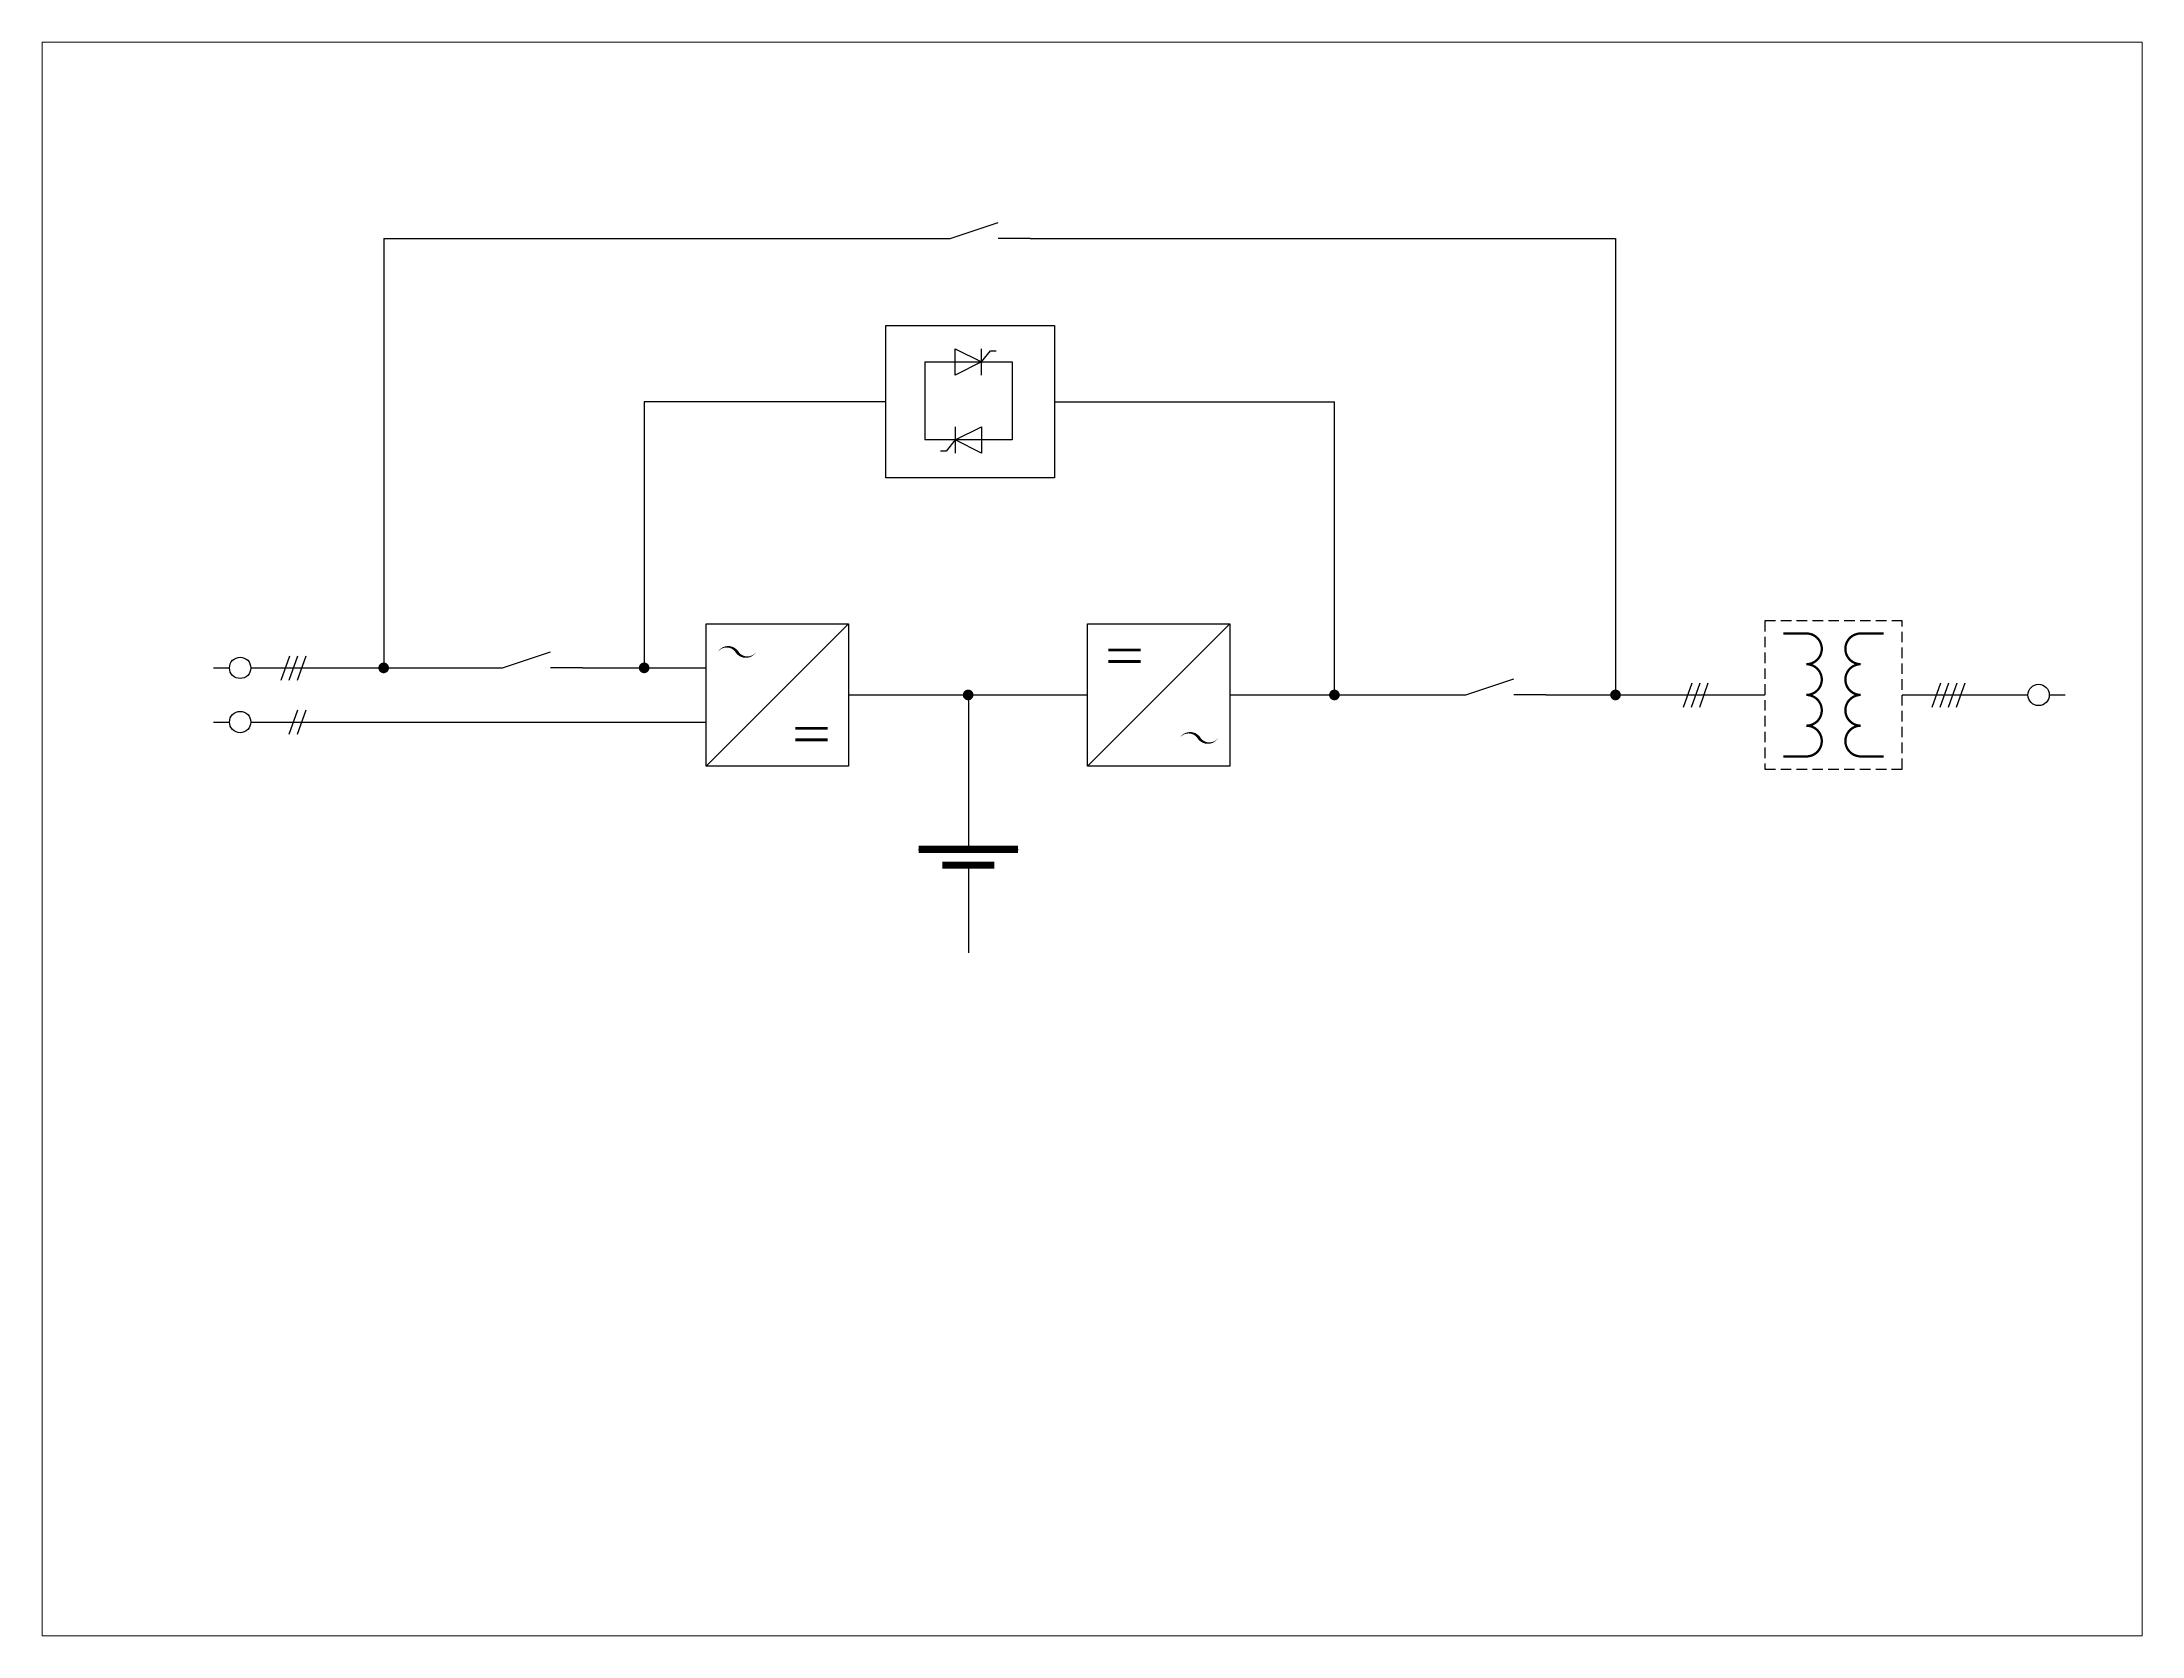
# Paper-space layout 'Layout1' of a CAD drawing. Header units: millimetres. Extents: x 26 to 231, y 20 to 176.
# The model-space entities are those that its viewports show. They can reach past a viewport. Long polylines and large blocks are cut down to what shows.
import ezdxf
from ezdxf.enums import TextEntityAlignment as Align

# ---------------------------------------------------------------- set-up
doc = ezdxf.new("R2010")
doc.units = ezdxf.units.MM
doc.linetypes.add('DASHED', pattern=[0.75, 0.5, -0.25])
for name, color, linetype in [('CABLE1IN', 6, 'Continuous'), ('CABLE2OUT', 6, 'Continuous'), ('COUNTER', 7, 'Continuous'), ('LOCATION', 7, 'Continuous'), ('PCABF', 5, 'Continuous'), ('RECORD', 7, 'Continuous'), ('SNA', 7, 'Continuous'), ('SPOTS', 3, 'Continuous'), ('TPOL', 1, 'Continuous'), ('XR_FUNCTION', 7, 'Continuous'), ('ZONE', 4, 'Continuous')]:
    doc.layers.add(name, color=color, linetype=linetype)
doc.styles.add('CABLES', font='ISOCP.shx', dxfattribs={"height": 2.5})
doc.styles.add('FUNCTION', font='ISO8', dxfattribs={"height": 2.5})
doc.styles.add('LOCATION', font='ISO8', dxfattribs={"height": 2.5})
doc.styles.add('PINS', font='ISO8', dxfattribs={"height": 2.5})
doc.styles.add('REFERENC', font='ISO8', dxfattribs={"height": 2.5})
doc.styles.add('SYMBOL', font='ISO8', dxfattribs={"height": 2.5})
doc.styles.add('TIMES', font='TIMESBD.TTF', dxfattribs={"height": 2})
doc.styles.add('ZONE', font='ISO8', dxfattribs={"height": 2.5})

# ---------------------------------------------------------------- blocks, each defined once
blk = doc.blocks.new('CONVERTIDOR AC-CC')
blk.add_line((20, 10), (0, -10))
blk.add_lwpolyline([(0, 10), (20, 10), (20, -10), (0, -10)], close=True)
for points in [[(1.65, 6.04, 0, 0.4, -0.53652), (4.35, 6.04, 0.32, 0.32, -1)], [(7.04, 6.04, 0, 0.4, -0.53652), (4.35, 6.04, 0.32, 0.32, -1)]]:
    blk.add_lwpolyline(points, format="xyseb")
at = {"const_width": 0.4}
for points in [[(12.53, -4.69), (17.09, -4.69)], [(12.53, -6.31), (17.09, -6.31)]]:
    blk.add_lwpolyline(points, dxfattribs=at)
at = {"style": 'TIMES'}
blk.add_attdef('TIPO', text='', height=2, dxfattribs=at).set_placement((15, -13), align=Align.MIDDLE_LEFT)
blk = doc.blocks.new('BORNAH')
for p, q in [((0, 0), (1.5, 0)), ((3.5, 0), (5, 0))]:
    blk.add_line(p, q)
blk.add_circle((2.5, 0), 1)
at = {"layer": 'CABLE1IN', "style": 'CABLES'}
blk.add_attdef('CABLE2IN', text='', height=1.5, dxfattribs=at).set_placement((-6.78, -1.87), align=Align.TOP_LEFT)
blk.add_attdef('CABLE1IN', text='', height=1.5, dxfattribs=at).set_placement((1.1, -1.87), align=Align.RIGHT)
at = {"layer": 'CABLE2OUT', "style": 'CABLES'}
blk.add_attdef('CABLE2OUT', (3.52, -1.83), '', height=1.5, dxfattribs=at)
blk.add_attdef('CABLE1OUT', text='', height=1.5, dxfattribs=at).set_placement((3.52, -2.53), align=Align.TOP_LEFT)
at = {"layer": 'COUNTER', "style": 'SYMBOL'}
blk.add_attdef('COUNTER', text='', height=1.5, dxfattribs=at).set_placement((0.75, 1), align=Align.RIGHT)
at = {"layer": 'LOCATION', "style": 'LOCATION', "flags": 1}
blk.add_attdef('LOCATION', (4.73, -6), '', height=1.5, dxfattribs=at)
at = {"layer": 'RECORD', "style": 'REFERENC', "flags": 1}
blk.add_attdef('RECORD', (-1.1, 6.32), '', height=1.75, dxfattribs=at)
at = {"layer": 'SNA', "style": 'SYMBOL', "flags": 1}
blk.add_attdef('SNA', text='', height=1.5, dxfattribs=at).set_placement((2.5, 2), align=Align.MIDDLE_CENTER)
at = {"layer": 'TPOL', "style": 'PINS'}
for tag, p in [('CN1', (0, 0)), ('CN2', (5, 0))]:
    blk.add_attdef(tag, p, '', height=0.01, rotation=90, dxfattribs=at)
at = {"layer": 'XR_FUNCTION', "style": 'FUNCTION', "flags": 1}
blk.add_attdef('XR_FUNCTION', (-1.03, -7.68), '', height=1.5, dxfattribs=at)
at = {"layer": 'ZONE', "style": 'ZONE', "flags": 1}
blk.add_attdef('ZONE', (-1.01, -6.04), '', height=1.5, dxfattribs=at)

msp = doc.modelspace()

# ---------------------------------------------------------------- linework, layer by layer
for p, q in [((181.3, 270.02), (191.02, 273.26)), ((175.9, 270.02), (181.3, 270.02)), ((197.5, 270.02), (191.02, 270.02)), ((182.33, 247.67), (187.64, 245.02)), ((182.33, 242.36), (182.33, 247.67)), ((187.64, 242.36), (187.64, 247.67)), ((187.64, 245.02), (189.48, 247.3)), ((189.48, 247.3), (190.62, 247.3)), ((176.14, 245.02), (193.83, 245.02)), ((176.14, 245.02), (176.14, 229.25)), ((187.64, 245.02), (182.33, 242.36)), ((193.83, 245.02), (193.83, 229.25)), ((182.33, 229.25), (187.64, 231.9)), ((182.33, 231.9), (182.33, 226.59)), ((187.64, 231.9), (187.64, 226.59)), ((193.83, 229.25), (176.14, 229.25)), ((180.48, 226.97), (179.35, 226.97)), ((182.33, 229.25), (180.48, 226.97)), ((187.64, 226.59), (182.33, 229.25)), ((45.88, 180.67), (47.63, 185.59)), ((47.48, 180.67), (49.23, 185.59)), ((49.15, 180.67), (50.9, 185.59)), ((85.3, 183.13), (90.7, 183.13)), ((90.7, 183.13), (100.42, 186.37)), ((106.9, 183.13), (100.42, 183.13)), ((285.64, 177.65), (295.36, 180.89)), ((329.73, 175.19), (331.48, 180.1)), ((331.34, 175.19), (333.09, 180.1)), ((333.01, 175.19), (334.75, 180.1)), ((380.07, 175.19), (381.82, 180.1)), ((381.68, 175.19), (383.43, 180.1)), ((383.35, 175.19), (385.1, 180.1)), ((385.02, 175.19), (386.76, 180.1)), ((47.48, 169.71), (49.23, 174.62)), ((49.15, 169.71), (50.9, 174.62)), ((280.24, 177.65), (285.64, 177.65)), ((301.84, 177.65), (295.36, 177.65)), ((184.97, 150.72), (184.97, 146.4)), ((184.97, 150.72), (184.97, 146.4)), ((174.89, 146.4), (195.05, 146.4)), ((179.73, 143.2), (190.22, 143.2)), ((184.97, 143.2), (184.97, 138.88))]:
    msp.add_line(p, q)
at = {"linetype": 'Continuous'}
msp.add_lwpolyline([(168.26, 252.4), (202.4, 252.4), (202.4, 221.58), (168.26, 221.58)], close=True, dxfattribs=at)
at = {"color": 8, "linetype": 'DASHED'}
msp.add_lwpolyline([(346.21, 162.66), (374.01, 162.66), (374.01, 192.64), (346.21, 192.64)], close=True, dxfattribs=at)
for points, const_width in [([(354.61, 190.09), (349.95, 190.09)], 0.467), ([(365.61, 190.09), (370.28, 190.09)], 0.467), ([(349.95, 165.21), (354.61, 165.21)], 0.467), ([(370.28, 165.21), (365.61, 165.21)], 0.467), ([(195.05, 146.4), (174.89, 146.4)], 1.44), ([(190.22, 143.2), (179.73, 143.2)], 1.44)]:
    msp.add_lwpolyline(points, dxfattribs=dict(const_width=const_width))
at = {"const_width": 0.467}
for points in [[(354.61, 190.09, -1), (354.61, 183.87, -1)], [(365.61, 190.09, 1), (365.61, 183.87, 1)], [(354.61, 183.87, -1), (354.61, 177.65, -1)], [(365.61, 183.87, 1), (365.61, 177.65, 1)], [(354.61, 177.65, -1), (354.61, 171.43, -1)], [(365.61, 177.65, 1), (365.61, 171.43, 1)], [(354.61, 171.43, -1), (354.61, 165.21, -1)], [(365.61, 171.43, 1), (365.61, 165.21, 1)]]:
    msp.add_lwpolyline(points, format="xyb", dxfattribs=at)
at = {"layer": 'PCABF'}
for p, q in [((66.62, 270.02), (66.62, 183.13)), ((66.62, 270.02), (175.9, 270.02)), ((197.5, 270.02), (315.97, 270.02)), ((315.97, 270.02), (315.97, 177.65)), ((119.35, 236.99), (119.35, 183.13)), ((168.26, 236.99), (119.35, 236.99)), ((202.4, 236.99), (259.07, 236.99)), ((259.07, 177.65), (259.07, 236.99)), ((42.97, 183.13), (85.3, 183.13)), ((106.9, 183.13), (131.88, 183.13)), ((160.68, 177.65), (209.11, 177.65)), ((184.97, 177.65), (184.97, 150.72)), ((237.91, 177.65), (280.24, 177.65)), ((301.84, 177.65), (346.21, 177.65)), ((374.01, 177.65), (396.2, 177.65)), ((42.97, 172.17), (52.69, 172.17)), ((52.69, 172.17), (131.88, 172.17)), ((184.97, 138.88), (184.97, 125.44))]:
    msp.add_line(p, q, dxfattribs=at)
at = {"layer": 'SPOTS', "color": 5, "linetype": 'Continuous', "const_width": 1.08}
for points in [[(66.08, 183.13, 1), (67.16, 183.13, 1)], [(118.81, 183.13, 1), (119.89, 183.13, 1)], [(184.39, 177.65, 1), (185.47, 177.65, 1)], [(258.53, 177.65, 1), (259.61, 177.65, 1)], [(315.43, 177.65, 1), (316.51, 177.65, 1)]]:
    msp.add_lwpolyline(points, format="xyb", close=True, dxfattribs=at)

# ---------------------------------------------------------------- block references
at = {"xscale": 1.439999999999999, "yscale": 1.439999999999999, "zscale": 1.439999999999999}
msp.add_blockref('CONVERTIDOR AC-CC', (131.88, 177.65), dxfattribs=at)
at = {"xscale": 1.439999999999999, "yscale": 1.439999999999999, "zscale": 1.439999999999999, "rotation": 180}
msp.add_blockref('CONVERTIDOR AC-CC', (237.91, 177.65), dxfattribs=at)
at = {"linetype": 'Continuous'}
ref = msp.add_blockref('BORNAH', (32.17, 183.13), dxfattribs=dict(at, xscale=2.159999999999999, yscale=2.159999999999999, zscale=2.159999999999999))
ref.add_attrib('CN1', '1', (32.17, 183.13), dxfattribs={"layer": 'TPOL', "height": 0.0216, "rotation": 90, "style": 'PINS'})
ref.add_attrib('CN2', '2', (42.97, 183.13), dxfattribs={"layer": 'TPOL', "height": 0.0216, "rotation": 90, "style": 'PINS'})
ref = msp.add_blockref('BORNAH', (396.2, 177.65), dxfattribs=dict(at, xscale=2.159999999999999, yscale=2.159999999999999, zscale=2.159999999999999))
ref.add_attrib('CN1', '1', (396.2, 177.65), dxfattribs={"layer": 'TPOL', "height": 0.0216, "rotation": 90, "style": 'PINS'})
ref.add_attrib('CN2', '2', (407, 177.65), dxfattribs={"layer": 'TPOL', "height": 0.0216, "rotation": 90, "style": 'PINS'})
ref = msp.add_blockref('BORNAH', (32.17, 172.17), dxfattribs=dict(at, xscale=2.159999999999999, yscale=2.159999999999999, zscale=2.159999999999999))
ref.add_attrib('CN1', '1', (32.17, 172.17), dxfattribs={"layer": 'TPOL', "height": 0.0216, "rotation": 90, "style": 'PINS'})
ref.add_attrib('CN2', '2', (42.97, 172.17), dxfattribs={"layer": 'TPOL', "height": 0.0216, "rotation": 90, "style": 'PINS'})

psp = doc.layouts.get("Layout1")

# ---------------------------------------------------------------- viewports
at = {"layer": '0'}
psp.add_viewport(center=(128.5, 97.5), size=(205.6, 156), view_center_point=(210, 148.5), view_height=322.532, dxfattribs=at)

doc.saveas('drawing.dxf')
